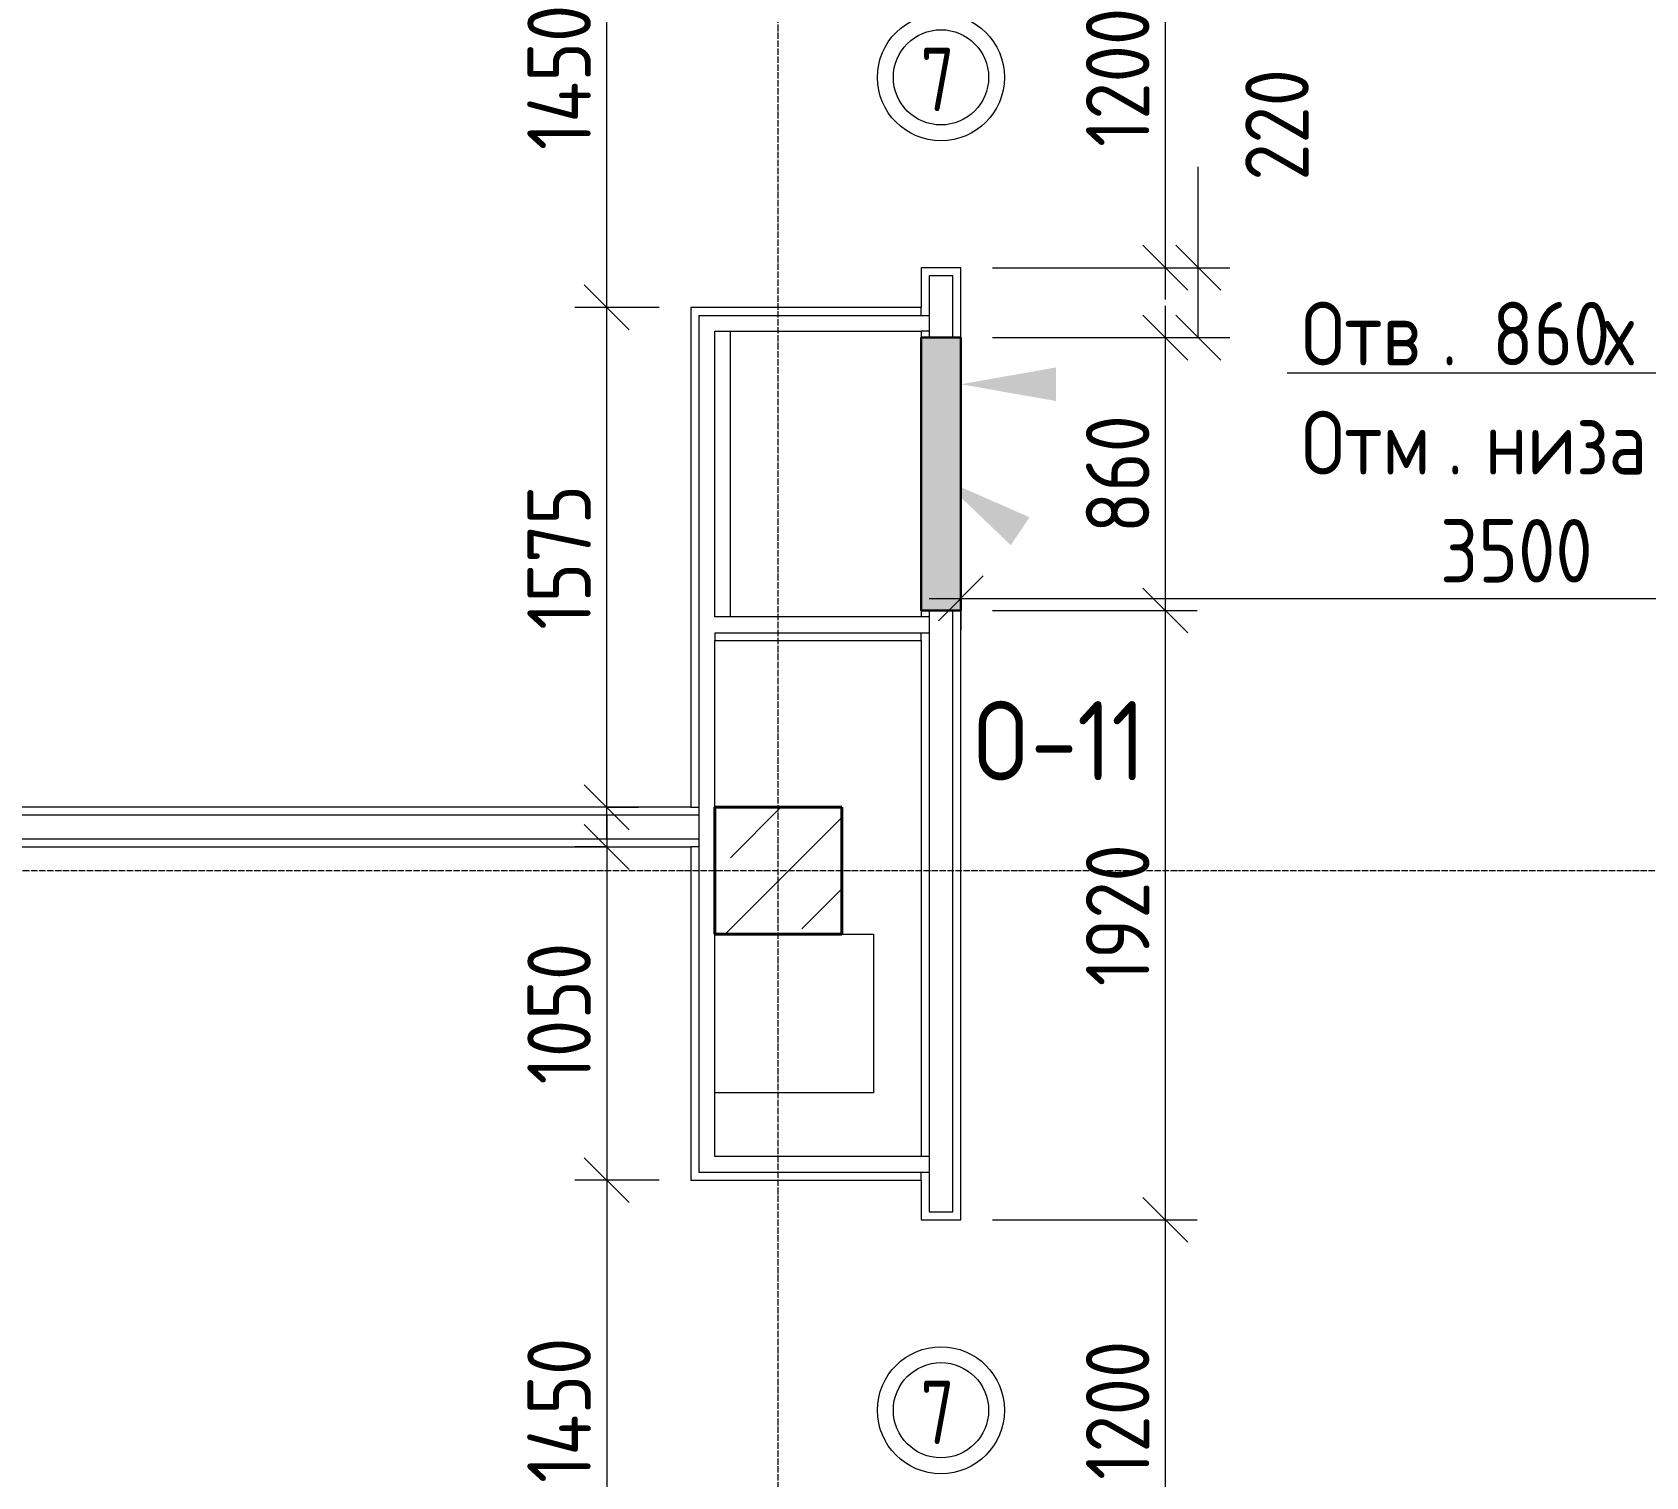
# Model space of a CAD drawing. Header units: millimetres. Extents: x -56773 to 221258, y -262288 to 26541.
# Drawn here: x -15941 to -10858, y -201533 to -196981 of the extents above; entities that cross this region are included whole.
import ezdxf

# ---------------------------------------------------------------- set-up
doc = ezdxf.new("R2010")
doc.units = ezdxf.units.MM
doc.linetypes.add('ADSK_Линия сетки', pattern=[25, 20, -2.5, 0, -2.5])
doc.linetypes.add('ADSK_Невидимые', pattern=[5, 3, -2])
for name, color, linetype, lineweight in [('Марки', 7, 'Continuous', 20), ('Марки дверей', 7, 'Continuous', 20), ('Несущие колонны', 7, 'Continuous', 18), ('Обобщенные модели', 7, 'ADSK_Невидимые', 18), ('Оси', 7, 'Continuous', 9), ('Перекрытие', 7, 'Continuous', 18), ('Размеры', 7, 'Continuous', 9), ('Стены внутренние', 7, 'Continuous', 18), ('Стены штриховка', 7, 'Continuous', 9), ('Узлы', 7, 'Continuous', 18)]:
    doc.layers.add(name, color=color, linetype=linetype, lineweight=lineweight)
doc.styles.add('GOST Common_2', font='', dxfattribs={"width": 0.9, "height": 250})
doc.styles.add('GOST Common_3', font='', dxfattribs={"width": 0.9, "height": 200})
doc.styles.add('GOST Common_B', font='', dxfattribs={"width": 0.8, "height": 200})
doc.styles.get('GOST Common_2').set_extended_font_data('GOST Common')
doc.styles.get('GOST Common_3').set_extended_font_data('GOST Common')
doc.styles.get('GOST Common_B').set_extended_font_data('GOST Common', bold=True)
doc.dimstyles.new('ADSK_Основной_2_0', dxfattribs={"dimscale": 304.8, "dimtxt": 201.142999, "dimasz": 0.463911, "dimexe": 0.328084, "dimexo": 0.328084, "dimgap": 0.164042, "dimtad": 1, "dimdec": 3, "dimrnd": 0.001, "dimdsep": 46, "dimtxsty": 'GOST Common_3', "dimblk1": 'OBLIQUE', "dimblk2": 'OBLIQUE', "dimsah": 1, "dimcen": 0.09, "dimdle": 0.328084, "dimazin": 2, "dimtfac": 1, "dimtdec": 4, "dimtix": 1, "dimtmove": 0, "dimatfit": 3, "dimfxl": 1, "dimtvp": 1, "dimtolj": 1, "dimtzin": 0, "dimlwd": 20, "dimlwe": 20, "dimarcsym": 2})
doc.dimstyles.new('ADSK_Основной_2_0_2', dxfattribs={"dimscale": 304.8, "dimtxt": 201.142999, "dimasz": 0.463911, "dimexe": 0.328084, "dimexo": 0.328084, "dimgap": 0.164042, "dimtad": 1, "dimdec": 3, "dimrnd": 0.001, "dimdsep": 46, "dimtxsty": 'GOST Common_3', "dimblk1": 'OBLIQUE', "dimblk2": 'OBLIQUE', "dimsah": 1, "dimcen": 0.09, "dimdle": 0.328084, "dimazin": 2, "dimtfac": 1, "dimtdec": 4, "dimtix": 1, "dimtmove": 0, "dimatfit": 3, "dimfxl": 1, "dimtvp": 1, "dimtolj": 1, "dimtzin": 0, "dimlwd": 20, "dimlwe": 20, "dimarcsym": 2})

# ---------------------------------------------------------------- blocks, each defined once
blk = doc.blocks.new('ADSK_КолоннаЖБ_Прямоугольная - 400x400 мм-1807142-Кладочный план 4-го этажа')
at = {"layer": 'Несущие колонны', "lineweight": 40}
for p, q in [((-200, 200), (200, 200)), ((-200, -200), (-200, 200)), ((200, 200), (200, -200)), ((200, -200), (-200, -200))]:
    blk.add_line(p, q, dxfattribs=at)
blk = doc.blocks.new('ADSK_ОбобщеннаяМодель_ОтверстиеПрямоугольное_вСтене - О-11_ОВ_в ГКЛ_810х310-4086554-Кладочный план 4-го этажа')
at = {"layer": 'Обобщенные модели'}
blk.add_hatch(color=256, dxfattribs=at).paths.add_polyline_path([(550.3, -62.5), (550.3, 62.5), (-309.7, 62.5), (-309.7, -62.5)])
at = {"layer": 'Узлы', "lineweight": 30}
for p, q in [((-309.7, -62.5), (-309.7, 62.5)), ((-309.7, 62.5), (550.3, 62.5)), ((550.3, 62.5), (550.3, -62.5)), ((550.3, -62.5), (-309.7, -62.5))]:
    blk.add_line(p, q, dxfattribs=at)
blk = doc.blocks.new('_Oblique')
at = {"color": 0, "linetype": 'ByBlock', "lineweight": -2}
blk.add_line((-0.5, -0.5), (0.5, 0.5), dxfattribs=at)
blk = doc.blocks.new('*D6167')
at = {"layer": 'Defpoints', "color": 0, "lineweight": 25, "transparency": 16777216}
for p in [(-13015.6, -198665.4), (-9515.6, -198765.3), (-9515.6, -199048.5)]:
    blk.add_point(p, dxfattribs=at)
at = {"layer": 'Размеры', "color": 0, "lineweight": 20, "transparency": 16777216}
for p, q in [((-9515.6, -198948.5), (-9515.6, -198665.3)), ((-13115.6, -198765.3), (-9415.6, -198765.3)), ((-13015.6, -198765.4), (-13015.6, -198865.3))]:
    blk.add_line(p, q, dxfattribs=at)
at = {"layer": 'Размеры', "color": 0, "lineweight": 20, "transparency": 16777216, "xscale": 141.4, "yscale": 141.4, "zscale": 141.4, "rotation": 180}
blk.add_blockref('_Oblique', (-13015.6, -198765.3), dxfattribs=at)
at = {"layer": 'Размеры', "color": 0, "lineweight": 20, "transparency": 16777216, "xscale": 141.4, "yscale": 141.4, "zscale": 141.4}
blk.add_blockref('_Oblique', (-9515.6, -198765.3), dxfattribs=at)
at = {"layer": 'Размеры', "color": 0, "lineweight": 9, "transparency": 16777216, "insert": (-11265.6, -198615.3), "char_height": 200, "width": 605.475, "attachment_point": 5, "style": 'GOST Common_3'}
blk.add_mtext('\\A1;3500', dxfattribs=at)
blk = doc.blocks.new('*D6340')
at = {"layer": 'Defpoints', "color": 0, "lineweight": 25, "transparency": 16777216}
for p in [(-13015.6, -196523.5), (-13015.6, -197723.5), (-12371.5, -197723.5)]:
    blk.add_point(p, dxfattribs=at)
at = {"layer": 'Размеры', "color": 0, "lineweight": 20, "transparency": 16777216}
for p, q in [((-12371.5, -196423.5), (-12371.5, -197823.5)), ((-12915.6, -196523.5), (-12271.5, -196523.5)), ((-12915.6, -197723.5), (-12271.5, -197723.5))]:
    blk.add_line(p, q, dxfattribs=at)
at = {"layer": 'Размеры', "color": 0, "lineweight": 20, "transparency": 16777216, "xscale": 141.4, "yscale": 141.4, "zscale": 141.4}
for p, rotation in [((-12371.5, -196523.5), 90), ((-12371.5, -197723.5), 270)]:
    blk.add_blockref('_Oblique', p, dxfattribs=dict(at, rotation=rotation))
at = {"layer": 'Размеры', "color": 0, "lineweight": 9, "transparency": 16777216, "insert": (-12521.5, -197123.5), "char_height": 200, "width": 560.473, "attachment_point": 5, "rotation": 90, "style": 'GOST Common_3'}
blk.add_mtext('\\A1;1200', dxfattribs=at)
blk = doc.blocks.new('*D6341')
at = {"layer": 'Defpoints', "color": 0, "lineweight": 25, "transparency": 16777216}
for p in [(-13015.6, -197723.5), (-13015.6, -197943.5), (-12267.7, -197943.5)]:
    blk.add_point(p, dxfattribs=at)
at = {"layer": 'Размеры', "color": 0, "lineweight": 20, "transparency": 16777216}
for p, q in [((-12267.7, -197723.5), (-12267.7, -197405.7)), ((-12267.7, -197943.5), (-12267.7, -197623.5)), ((-12915.6, -197723.5), (-12167.7, -197723.5)), ((-12915.6, -197943.5), (-12167.7, -197943.5))]:
    blk.add_line(p, q, dxfattribs=at)
at = {"layer": 'Размеры', "color": 0, "lineweight": 20, "transparency": 16777216, "xscale": 141.4, "yscale": 141.4, "zscale": 141.4}
for p, rotation in [((-12267.7, -197723.5), 90), ((-12267.7, -197943.5), 270)]:
    blk.add_blockref('_Oblique', p, dxfattribs=dict(at, rotation=rotation))
at = {"layer": 'Размеры', "color": 0, "lineweight": 9, "transparency": 16777216, "insert": (-12119.6, -197449.4), "char_height": 200, "width": 454.106, "attachment_point": 1, "rotation": 90, "line_spacing_factor": 1.022761, "style": 'GOST Common_3'}
blk.add_mtext('\\A1;220', dxfattribs=at)
blk = doc.blocks.new('*D6342')
at = {"layer": 'Defpoints', "color": 0, "lineweight": 25, "transparency": 16777216}
for p in [(-13015.6, -197943.5), (-13015.6, -198803.5), (-12371.5, -198803.5)]:
    blk.add_point(p, dxfattribs=at)
at = {"layer": 'Размеры', "color": 0, "lineweight": 20, "transparency": 16777216}
for p, q in [((-12371.5, -197843.5), (-12371.5, -198903.5)), ((-12915.6, -197943.5), (-12271.5, -197943.5)), ((-12915.6, -198803.5), (-12271.5, -198803.5))]:
    blk.add_line(p, q, dxfattribs=at)
at = {"layer": 'Размеры', "color": 0, "lineweight": 20, "transparency": 16777216, "xscale": 141.4, "yscale": 141.4, "zscale": 141.4}
for p, rotation in [((-12371.5, -197943.5), 90), ((-12371.5, -198803.5), 270)]:
    blk.add_blockref('_Oblique', p, dxfattribs=dict(at, rotation=rotation))
at = {"layer": 'Размеры', "color": 0, "lineweight": 9, "transparency": 16777216, "insert": (-12521.5, -198373.5), "char_height": 200, "width": 454.106, "attachment_point": 5, "rotation": 90, "style": 'GOST Common_3'}
blk.add_mtext('\\A1;860', dxfattribs=at)
blk = doc.blocks.new('*D6343')
at = {"layer": 'Defpoints', "color": 0, "lineweight": 25, "transparency": 16777216}
for p in [(-13015.6, -198803.5), (-13015.6, -200723.5), (-12371.5, -200723.5)]:
    blk.add_point(p, dxfattribs=at)
at = {"layer": 'Размеры', "color": 0, "lineweight": 20, "transparency": 16777216}
for p, q in [((-12371.5, -198703.5), (-12371.5, -200823.5)), ((-12915.6, -198803.5), (-12271.5, -198803.5)), ((-12915.6, -200723.5), (-12271.5, -200723.5))]:
    blk.add_line(p, q, dxfattribs=at)
at = {"layer": 'Размеры', "color": 0, "lineweight": 20, "transparency": 16777216, "xscale": 141.4, "yscale": 141.4, "zscale": 141.4}
for p, rotation in [((-12371.5, -198803.5), 90), ((-12371.5, -200723.5), 270)]:
    blk.add_blockref('_Oblique', p, dxfattribs=dict(at, rotation=rotation))
at = {"layer": 'Размеры', "color": 0, "lineweight": 9, "transparency": 16777216, "insert": (-12521.5, -199763.5), "char_height": 200, "width": 560.473, "attachment_point": 5, "rotation": 90, "style": 'GOST Common_3'}
blk.add_mtext('\\A1;1920', dxfattribs=at)
blk = doc.blocks.new('*D6344')
at = {"layer": 'Defpoints', "color": 0, "lineweight": 25, "transparency": 16777216}
for p in [(-13015.6, -200723.5), (-13015.6, -201923.5), (-12371.5, -201923.5)]:
    blk.add_point(p, dxfattribs=at)
at = {"layer": 'Размеры', "color": 0, "lineweight": 20, "transparency": 16777216}
for p, q in [((-12371.5, -200623.5), (-12371.5, -202023.5)), ((-12915.6, -200723.5), (-12271.5, -200723.5)), ((-12915.6, -201923.5), (-12271.5, -201923.5))]:
    blk.add_line(p, q, dxfattribs=at)
at = {"layer": 'Размеры', "color": 0, "lineweight": 20, "transparency": 16777216, "xscale": 141.4, "yscale": 141.4, "zscale": 141.4}
for p, rotation in [((-12371.5, -200723.5), 90), ((-12371.5, -201923.5), 270)]:
    blk.add_blockref('_Oblique', p, dxfattribs=dict(at, rotation=rotation))
at = {"layer": 'Размеры', "color": 0, "lineweight": 9, "transparency": 16777216, "insert": (-12521.5, -201323.5), "char_height": 200, "width": 560.473, "attachment_point": 5, "rotation": 90, "style": 'GOST Common_3'}
blk.add_mtext('\\A1;1200', dxfattribs=at)
blk = doc.blocks.new('*D6354')
at = {"layer": 'Defpoints', "color": 0, "lineweight": 25, "transparency": 16777216}
for p in [(-14031.1, -199548.5), (-14131.1, -200598.5), (-13865.6, -200598.5)]:
    blk.add_point(p, dxfattribs=at)
at = {"layer": 'Размеры', "color": 0, "lineweight": 20, "transparency": 16777216}
for p, q in [((-14131.1, -199448.5), (-14131.1, -200698.5)), ((-14131.1, -199548.5), (-14231.1, -199548.5)), ((-13965.6, -200598.5), (-14231.1, -200598.5))]:
    blk.add_line(p, q, dxfattribs=at)
at = {"layer": 'Размеры', "color": 0, "lineweight": 20, "transparency": 16777216, "xscale": 141.4, "yscale": 141.4, "zscale": 141.4}
for p, rotation in [((-14131.1, -199548.5), 90), ((-14131.1, -200598.5), 270)]:
    blk.add_blockref('_Oblique', p, dxfattribs=dict(at, rotation=rotation))
at = {"layer": 'Размеры', "color": 0, "lineweight": 9, "transparency": 16777216, "insert": (-14281.1, -200073.5), "char_height": 200, "width": 560.473, "attachment_point": 5, "rotation": 90, "style": 'GOST Common_3'}
blk.add_mtext('\\A1;1050', dxfattribs=at)
blk = doc.blocks.new('*D6355')
at = {"layer": 'Defpoints', "color": 0, "lineweight": 25, "transparency": 16777216}
for p in [(-13865.6, -200598.5), (-14131.1, -202048.5), (-13865.6, -202048.5)]:
    blk.add_point(p, dxfattribs=at)
at = {"layer": 'Размеры', "color": 0, "lineweight": 20, "transparency": 16777216}
for p, q in [((-14131.1, -200498.5), (-14131.1, -202148.5)), ((-13965.6, -200598.5), (-14231.1, -200598.5)), ((-13965.6, -202048.5), (-14231.1, -202048.5))]:
    blk.add_line(p, q, dxfattribs=at)
at = {"layer": 'Размеры', "color": 0, "lineweight": 20, "transparency": 16777216, "xscale": 141.4, "yscale": 141.4, "zscale": 141.4}
for p, rotation in [((-14131.1, -200598.5), 90), ((-14131.1, -202048.5), 270)]:
    blk.add_blockref('_Oblique', p, dxfattribs=dict(at, rotation=rotation))
at = {"layer": 'Размеры', "color": 0, "lineweight": 9, "transparency": 16777216, "insert": (-14281.1, -201323.5), "char_height": 200, "width": 580.928, "attachment_point": 5, "rotation": 90, "style": 'GOST Common_3'}
blk.add_mtext('\\A1;1450', dxfattribs=at)
blk = doc.blocks.new('*D6361')
at = {"layer": 'Defpoints', "color": 0, "lineweight": 25, "transparency": 16777216}
for p in [(-14131.1, -197848.5), (-13865.6, -197848.5), (-14231.1, -199423.5)]:
    blk.add_point(p, dxfattribs=at)
at = {"layer": 'Размеры', "color": 0, "lineweight": 20, "transparency": 16777216}
for p, q in [((-14131.1, -199523.5), (-14131.1, -197748.5)), ((-13965.6, -197848.5), (-14231.1, -197848.5)), ((-14131.1, -199423.5), (-14031.1, -199423.5))]:
    blk.add_line(p, q, dxfattribs=at)
at = {"layer": 'Размеры', "color": 0, "lineweight": 20, "transparency": 16777216, "xscale": 141.4, "yscale": 141.4, "zscale": 141.4}
for p, rotation in [((-14131.1, -197848.5), 90), ((-14131.1, -199423.5), 270)]:
    blk.add_blockref('_Oblique', p, dxfattribs=dict(at, rotation=rotation))
at = {"layer": 'Размеры', "color": 0, "lineweight": 9, "transparency": 16777216, "insert": (-14281.1, -198636), "char_height": 200, "width": 560.473, "attachment_point": 5, "rotation": 90, "style": 'GOST Common_3'}
blk.add_mtext('\\A1;1575', dxfattribs=at)
blk = doc.blocks.new('*D6362')
at = {"layer": 'Defpoints', "color": 0, "lineweight": 25, "transparency": 16777216}
for p in [(-14131.1, -196398.5), (-13865.6, -196398.5), (-13865.6, -197848.5)]:
    blk.add_point(p, dxfattribs=at)
at = {"layer": 'Размеры', "color": 0, "lineweight": 20, "transparency": 16777216}
for p, q in [((-14131.1, -197948.5), (-14131.1, -196298.5)), ((-13965.6, -196398.5), (-14231.1, -196398.5)), ((-13965.6, -197848.5), (-14231.1, -197848.5))]:
    blk.add_line(p, q, dxfattribs=at)
at = {"layer": 'Размеры', "color": 0, "lineweight": 20, "transparency": 16777216, "xscale": 141.4, "yscale": 141.4, "zscale": 141.4}
for p, rotation in [((-14131.1, -196398.5), 90), ((-14131.1, -197848.5), 270)]:
    blk.add_blockref('_Oblique', p, dxfattribs=dict(at, rotation=rotation))
at = {"layer": 'Размеры', "color": 0, "lineweight": 9, "transparency": 16777216, "insert": (-14281.1, -197123.5), "char_height": 200, "width": 580.928, "attachment_point": 5, "rotation": 90, "style": 'GOST Common_3'}
blk.add_mtext('\\A1;1450', dxfattribs=at)
blk = doc.blocks.new('М_двери1 - Марка экземпляра 2-3719212-Кладочный план 4-го этажа')
at = {"layer": 'Марки дверей'}
for radius in [2, 1.5]:
    blk.add_circle((0, 0), radius, dxfattribs=at)
blk = doc.blocks.new('ADSK_Марка_Отверстие - Полная марка_Отметка от этажа-157318-Кладочный план 4-го этажа')
at = {"layer": 'Марки'}
blk.add_line((0, 0), (28, 0), dxfattribs=at)

msp = doc.modelspace()

# ---------------------------------------------------------------- hatches: boundary and pattern name
at = {"layer": 'Марки'}
for points in [[(-13015.6385, -198090.5496), (-12715.6385, -198143.4477), (-12715.6385, -198037.6515)], [(-13078.1385, -198387.1147), (-12857.9753, -198597.653), (-12799.2445, -198509.6558)]]:
    msp.add_hatch(color=256, dxfattribs=at).paths.add_polyline_path(points)
at = {"layer": 'Несущие колонны', "lineweight": 9}
h = msp.add_hatch(dxfattribs=at)
h.set_pattern_fill('FP_1', color=256, style=0, pattern_type=2)
h.set_pattern_definition([(45, (9.36, -198628.46), (-224.5064, 224.5064), []), (45, (233.87, -198628.46), (-224.5064, 224.5064), [396.875, -79.375, 3.353, -76.022])])
h.paths.add_polyline_path([(-13790.6385, -199823.4914), (-13390.6385, -199823.4914), (-13390.6385, -199423.4914), (-13790.6385, -199423.4914)])

# ---------------------------------------------------------------- linework, layer by layer
for p, q in [((-13390.6385, -199423.4914), (-13790.6385, -199423.4914)), ((-13790.6385, -199423.4914), (-13790.6385, -199823.4914)), ((-13390.6385, -199823.4914), (-13390.6385, -199423.4914)), ((-13790.6385, -199823.4914), (-13390.6385, -199823.4914))]:
    msp.add_line(p, q, dxfattribs=at)
at = {"layer": 'Оси', "linetype": 'ADSK_Линия сетки', "lineweight": 5}
for p, q in [((-13590.6385, -209602.3427), (-13590.6385, -174127.5463)), ((62563.3938, -199623.4914), (-25230.7352, -199623.4914))]:
    msp.add_line(p, q, dxfattribs=at)
at = {"layer": 'Перекрытие'}
for p, q in [((-13740.6385, -198823.4914), (-13740.6385, -197923.4914)), ((-13390.6385, -199823.4914), (-13290.6385, -199823.4914)), ((-13290.6385, -199823.4914), (-13290.6385, -200323.4914)), ((-13290.6385, -200323.4914), (-13790.6385, -200323.4914))]:
    msp.add_line(p, q, dxfattribs=at)
at = {"layer": 'Стены внутренние', "lineweight": 5}
for p, q in [((-13140.6385, -197723.4914), (-13140.6385, -197848.4914)), ((-13015.6385, -197723.4914), (-13140.6385, -197723.4914)), ((-13015.6385, -197943.4914), (-13015.6385, -197723.4914)), ((-13140.6385, -197848.4914), (-13865.6385, -197848.4914)), ((-13865.6385, -197848.4914), (-13865.6385, -199423.4914)), ((-13790.6385, -197923.4914), (-13140.6385, -197923.4914)), ((-13790.6385, -198823.4914), (-13790.6385, -197923.4914)), ((-13140.6385, -197923.4914), (-13140.6385, -197943.4914)), ((-13140.6385, -198823.4914), (-13790.6385, -198823.4914)), ((-13140.6385, -198803.4914), (-13140.6385, -198823.4914)), ((-13015.6385, -200723.4914), (-13015.6385, -198803.4914)), ((-13790.6385, -200523.4914), (-13790.6385, -198898.4914)), ((-13790.6385, -198898.4914), (-13140.6385, -198898.4914)), ((-13140.6385, -198898.4914), (-13140.6385, -200523.4914)), ((-13865.6385, -199423.4914), (-19540.6385, -199423.4914)), ((-19540.6385, -199548.4914), (-13865.6385, -199548.4914)), ((-13865.6385, -199548.4914), (-13865.6385, -200598.4914)), ((-13140.6385, -200523.4914), (-13790.6385, -200523.4914)), ((-13865.6385, -200598.4914), (-13140.6385, -200598.4914)), ((-13140.6385, -200598.4914), (-13140.6385, -200723.4914)), ((-13140.6385, -200723.4914), (-13015.6385, -200723.4914))]:
    msp.add_line(p, q, dxfattribs=at)
at = {"layer": 'Стены штриховка', "lineweight": 9}
for p, q in [((-13115.6385, -197748.4914), (-13115.6385, -197943.4914)), ((-13040.6385, -197748.4914), (-13115.6385, -197748.4914)), ((-13040.6385, -197943.4914), (-13040.6385, -197748.4914)), ((-13140.6385, -197873.4914), (-13140.6385, -197848.4914)), ((-13840.6385, -197873.4914), (-13115.6385, -197873.4914)), ((-13840.6385, -197873.4914), (-13840.6385, -200573.4914)), ((-13115.6385, -197923.4914), (-13140.6385, -197923.4914)), ((-13115.6385, -198823.4914), (-13140.6385, -198823.4914)), ((-13115.6385, -198803.4914), (-13115.6385, -200698.4914)), ((-13040.6385, -200698.4914), (-13040.6385, -198803.4914)), ((-13790.6385, -198873.4914), (-13115.6385, -198873.4914)), ((-13790.6385, -198873.4914), (-13790.6385, -198898.4914)), ((-13140.6385, -198898.4914), (-13140.6385, -198873.4914)), ((-13865.6385, -199423.4914), (-13840.6385, -199423.4914)), ((-13840.6385, -199448.4914), (-19540.6385, -199448.4914)), ((-13840.6385, -199523.4914), (-19540.6385, -199523.4914)), ((-13840.6385, -199548.4914), (-13865.6385, -199548.4914)), ((-13115.6385, -200523.4914), (-13140.6385, -200523.4914)), ((-13840.6385, -200573.4914), (-13115.6385, -200573.4914)), ((-13140.6385, -200598.4914), (-13140.6385, -200573.4914)), ((-13115.6385, -200698.4914), (-13040.6385, -200698.4914))]:
    msp.add_line(p, q, dxfattribs=at)

# ---------------------------------------------------------------- block references
at = {"layer": 'Марки', "xscale": 99.99999999999993, "yscale": 99.99999999999993, "zscale": 99.99999999999993}
msp.add_blockref('ADSK_Марка_Отверстие - Полная марка_Отметка от этажа-157318-Кладочный план 4-го этажа', (-11987.5125, -198054.2693), dxfattribs=at)
at = {"layer": 'Марки дверей', "xscale": 99.99999999999993, "yscale": 99.99999999999993, "zscale": 99.99999999999993}
for p in [(-13078.1385, -197123.4914), (-13078.1385, -201323.4914)]:
    msp.add_blockref('М_двери1 - Марка экземпляра 2-3719212-Кладочный план 4-го этажа', p, dxfattribs=at)
at = {"layer": 'Несущие колонны', "lineweight": 40, "rotation": 89.9999999999999}
msp.add_blockref('ADSK_КолоннаЖБ_Прямоугольная - 400x400 мм-1807142-Кладочный план 4-го этажа', (-13590.6385, -199623.4914), dxfattribs=at)
at = {"layer": 'Обобщенные модели', "color": 7, "true_color": 0xffffff, "rotation": 269.9999999999997}
msp.add_blockref('ADSK_ОбобщеннаяМодель_ОтверстиеПрямоугольное_вСтене - О-11_ОВ_в ГКЛ_810х310-4086554-Кладочный план 4-го этажа', (-13078.1385, -198253.1896), dxfattribs=at)

# ---------------------------------------------------------------- texts
at = {"layer": 'Марки', "lineweight": 9, "attachment_point": 1}
for s, insert, char_height, width, style in [('Отв', (-11941.7457, -197830.9767), 200, 533.923875, 'GOST Common_3'), ('. 860', (-11501.2145, -197830.9767), 200, 620.506125, 'GOST Common_3'), ('\\fGOST Common|b0|i0|c204|p34|;\\W.9;х', (-10989.2457, -197830.9767), 200, 158.734125, 'GOST Common_3'), ('Отм', (-11941.7457, -198174.935), 200, 555.569437, 'GOST Common_3'), ('низа', (-11364.2926, -198174.935), 200, 642.151687, 'GOST Common_3'), ('. ', (-11483.3551, -198174.935), 200, 144.30375, 'GOST Common_3'), ('\\fGOST Common|b0|i0|c204|p34|;\\W.9;О', (-12973.6679, -199088.921), 250, 216.455625, 'GOST Common_2'), ('-11', (-12795.0742, -199088.921), 250, 468.987187, 'GOST Common_2')]:
    msp.add_mtext(s, dxfattribs=dict(at, insert=insert, char_height=char_height, width=width, style=style))
at = {"layer": 'Марки дверей', "lineweight": 5, "char_height": 200, "width": 147.5105, "attachment_point": 1, "style": 'GOST Common_B'}
for insert in [(-13142.1959, -197029.8325), (-13142.1959, -201229.8325)]:
    msp.add_mtext('\\fGOST Common|b1|i0|c204|p34|;\\W.8;7', dxfattribs=dict(at, insert=insert))

# ---------------------------------------------------------------- dimensions: what is measured, and where the dimension line sits
at = {"layer": 'Размеры', "lineweight": 9}
for base, p1, p2, override, picture, middle in [((-14131.0784, -196398.4914), (-13865.6385, -197848.4914), (-13865.6385, -196398.4914), {"dimpost": '<>', "dimfxl": 1450}, '*D6362', (-14281.0784, -197123.4914)), ((-12371.4865, -197723.4914), (-13015.6385, -196523.4914), (-13015.6385, -197723.4914), {"dimpost": '<>', "dimfxl": 1200}, '*D6340', (-12521.4865, -197123.4914)), ((-14131.0784, -197848.4914), (-14231.0633, -199423.4914), (-13865.6385, -197848.4914), {"dimpost": '<>', "dimfxl": 1616.83651}, '*D6361', (-14281.0784, -198635.9914)), ((-12371.4865, -198803.4914), (-13015.6385, -197943.4914), (-13015.6385, -198803.4914), {"dimpost": '<>', "dimfxl": 860}, '*D6342', (-12521.4865, -198373.4914)), ((-12371.4865, -200723.4914), (-13015.6385, -198803.4914), (-13015.6385, -200723.4914), {"dimpost": '<>', "dimfxl": 1920}, '*D6343', (-12521.4865, -199763.4914)), ((-14131.0784, -200598.4914), (-14031.0935, -199548.4914), (-13865.6385, -200598.4914), {"dimpost": '<>', "dimfxl": 1062.955956}, '*D6354', (-14281.0784, -200073.4914)), ((-14131.0784, -202048.4914), (-13865.6385, -200598.4914), (-13865.6385, -202048.4914), {"dimpost": '<>', "dimfxl": 1450}, '*D6355', (-14281.0784, -201323.4914)), ((-12371.4865, -201923.4914), (-13015.6385, -200723.4914), (-13015.6385, -201923.4914), {"dimpost": '<>', "dimfxl": 1200}, '*D6344', (-12521.4865, -201323.4914))]:
    dim = msp.add_linear_dim(base=base, p1=p1, p2=p2, angle=90, dimstyle='ADSK_Основной_2_0_2', override=override, dxfattribs=at)
    dim.commit()
    dim.dimension.update_dxf_attribs({"geometry": picture, "text_midpoint": middle})
dim = msp.add_linear_dim(base=(-12267.6597, -197943.4914), p1=(-13015.6385, -197723.4914), p2=(-13015.6385, -197943.4914), angle=90, dimstyle='ADSK_Основной_2_0', override={"dimpost": '<>', "dimfxl": 220}, dxfattribs=at)
dim.commit()
dim.dimension.update_dxf_attribs({"geometry": '*D6341', "text_midpoint": (-11986.2312, -197405.7148), "dimtype": 160, "text_rotation": 90})
dim = msp.add_linear_dim(base=(-9515.6385, -198765.34), p1=(-13015.6385, -198665.3551), p2=(-9515.6385, -199048.4914), dimstyle='ADSK_Основной_2_0_2', override={"dimpost": '<>', "dimfxl": 3520.908042}, dxfattribs=at)
dim.commit()
dim.dimension.update_dxf_attribs({"geometry": '*D6167', "text_midpoint": (-11265.6385, -198615.34)})

doc.saveas('drawing.dxf')
